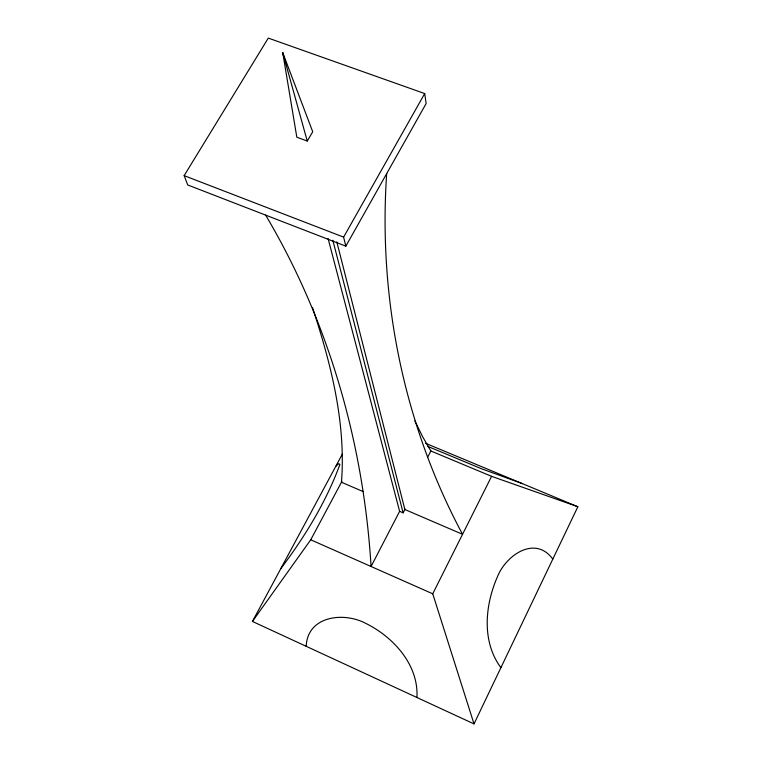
<?xml version="1.0" encoding="UTF-8"?>
<svg xmlns="http://www.w3.org/2000/svg" width="762" height="762" viewBox="0 0 762 762"><rect width="100%" height="100%" fill="white"/><g stroke="black" fill="none" stroke-linecap="round" stroke-linejoin="round"><path stroke-width="1.14" d="M386.677 173.622C378.162 297.847 403.67 424.367 462.544 534.305L404.86 509.502L336.794 241.821M306.191 646.309C307.486 615.791 343.757 611.705 365.627 623.306C393.43 636.984 418.757 664.826 416.947 697.516M342.405 453.99L252.432 621.449L474.012 723.9L577.853 506.74L425.558 443.293M474.012 723.9L432.74 593.808L491.585 476.336L577.853 506.74M328.098 238.535L399.621 511.34L371.065 566.509C363.569 443.322 328.736 321.469 265.633 215.113M427.596 457.295L430.863 450.98L422.539 436.559L414.861 420.929M399.621 511.34L403.127 512.855L405.108 509.026M252.432 621.449L310.734 539.791L341.909 481.413M345.834 246.155L426.139 103.546L424.701 93.564L268.291 38.1L184.147 175.641L187.719 184.956L345.834 246.155L343.614 237.125L424.701 93.564M307.257 141.065L312.725 131.769L282.74 52.673L296.818 137.198L307.257 141.065L282.74 52.673M280.854 568.557C304.8 536.81 326.165 501.891 339.89 464.515L338.833 463.62L335.766 466.344M522.418 483.641L481.47 468.744L427.844 446.427M184.147 175.641L343.614 237.125M430.863 450.98L491.585 476.336M363.15 491.576L341.462 482.251C346.081 422.643 330.87 363.569 312.468 307.381M310.734 539.791L432.74 593.808M552.802 559.118C535.153 534.848 505.882 555.327 497.462 576.701C484.956 605.018 481.498 641.585 500.91 667.655M282.683 52.654L284.169 58.35M332.861 240.363L403.127 512.855"/></g></svg>
